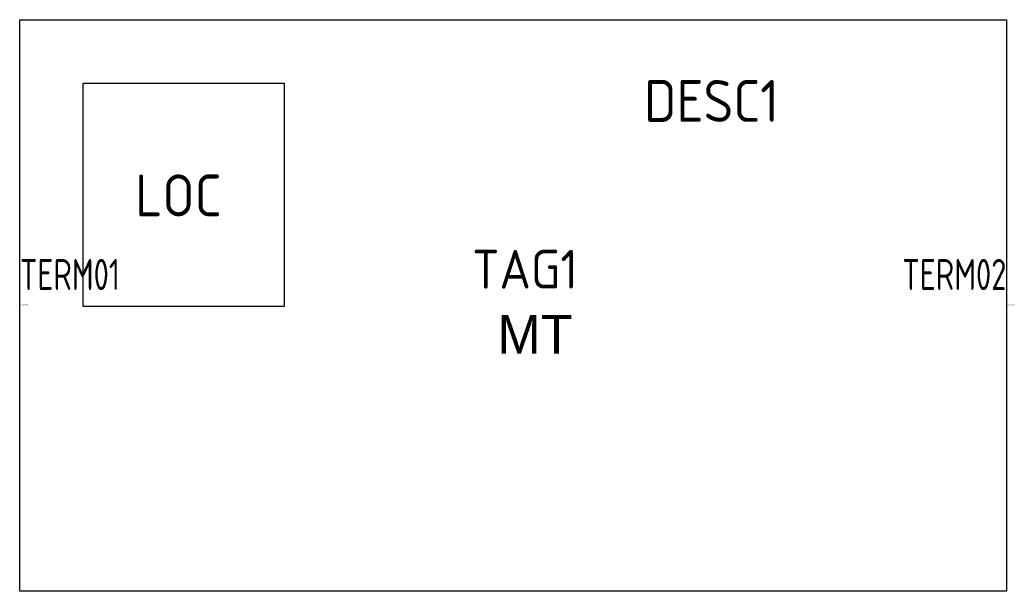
# Model space of a CAD drawing. Extents: x 0 to 64, y -36.8 to 0.
import ezdxf
from ezdxf.enums import TextEntityAlignment as Align

# ---------------------------------------------------------------- set-up
doc = ezdxf.new("R2010")
doc.units = 0
doc.header["$LTSCALE"] = 10
doc.styles.add('WD_IEC', font='ISOCP2.shx', dxfattribs={"width": 0.9, "height": 4})

msp = doc.modelspace()

# ---------------------------------------------------------------- linework, layer by layer
for points in [[(0, 0), (63.59, 0), (63.59, -36.847), (0, -36.847)], [(4.079, -4.076), (17.046, -4.076), (17.046, -18.493), (4.079, -18.493)]]:
    msp.add_lwpolyline(points, close=True)

# ---------------------------------------------------------------- texts
at = {"style": 'WD_IEC'}
for tag, height, p in [('DESC1', 2.7, (48.936, -6.579)), ('LOC', 2.7, (13.009, -12.672)), ('TAG1', 2.5, (35.967, -17.332))]:
    msp.add_attdef(tag, text='', height=height, dxfattribs=at).set_placement(p, align=Align.RIGHT)
at = {"style": 'WD_IEC', "width": 0.8}
msp.add_attdef('TERM01', (0, -17.424), '', height=2, dxfattribs=at)
msp.add_attdef('TERM02', text='', height=2, dxfattribs=at).set_placement((63.59, -17.424), align=Align.RIGHT)
at = {"style": 'WD_IEC', "flags": 1}
for tag, p in [('X4TERM01', (0, -18.424)), ('X1TERM02', (63.59, -18.424))]:
    msp.add_attdef(tag, p, '', height=0.08, dxfattribs=at)
msp.add_attdef('MT', (30.788, -21.528), 'MN', height=2.5)

doc.saveas('drawing.dxf')
